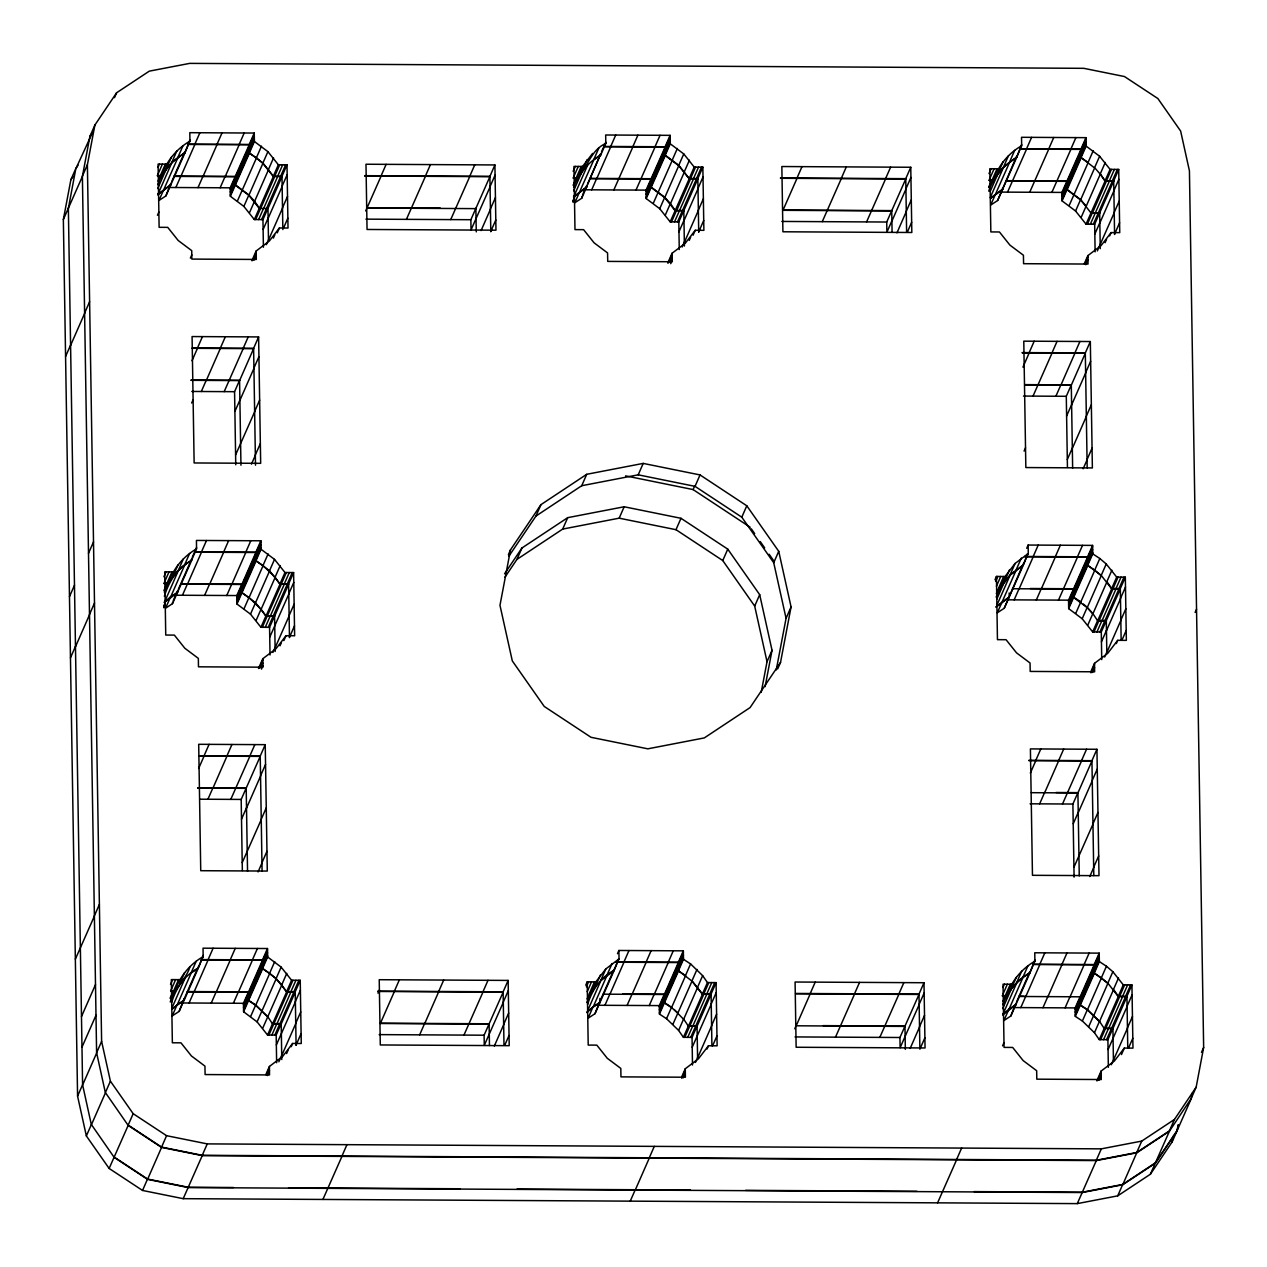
<?xml version="1.0" encoding="UTF-8"?>
<svg xmlns="http://www.w3.org/2000/svg" width="1267" height="1267" viewBox="0 0 1267 1267"><rect width="100%" height="100%" fill="white"/><g stroke="black" fill="none" stroke-linecap="round" stroke-linejoin="round"><path stroke-width="1.5" d="M1192.215 1093.231L1191.154 1098.901L1172.102 1141.963L1150.388 1174.224L1117.7 1195.858L1077.283 1203.618L183.208 1198.677L142.537 1190.457L109.136 1168.459L86.362 1135.945L77.572 1096.145L63.35 219.524L70.857 179.803L75.862 168.4L68.37 208.437M1150.388 1174.224L1169.441 1131.178L1191.138 1098.6L1196.159 1087.181L1203.65 1047.476L1189.428 170.855L1180.638 131.055L1157.864 98.525L1124.478 76.543L1083.792 68.323L189.717 63.382L149.3 71.142L116.612 92.76L94.898 125.037L89.894 136.44L82.387 176.477L63.35 219.524M1196.159 1087.181L1174.446 1119.458L1141.741 1141.092L1101.324 1148.852L207.25 1143.895L166.579 1135.691L133.178 1113.693L110.403 1081.163L101.613 1041.363L87.391 164.758L94.898 125.037M510.506 549.83L499.974 605.309L512.311 660.915L544.24 706.448L591.008 737.299L647.833 748.829L704.309 737.917L750.08 707.588L780.535 662.403L791.067 606.925L778.73 551.319L746.801 505.786L700.033 474.935L643.208 463.405L586.732 474.301L540.961 504.646L510.506 549.83L508.368 554.724M761.214 692.305L767.026 661.691L772.031 650.288L759.693 594.682L727.765 549.134L680.997 518.298L624.172 506.768L567.711 517.665L521.941 547.993L504.535 573.824M765.125 686.635L772.031 650.288M776.243 669.99L786.063 618.328L791.067 606.925M1172.102 1141.963L1173.179 1136.277M1178.183 1124.874L1177.122 1130.544L1155.409 1162.821L1122.72 1184.455L1082.287 1192.215L974.07 1191.613M1178.199 1125.191L1177.122 1130.861L1155.409 1163.138L1122.72 1184.756L1082.287 1192.532L188.229 1187.575L147.558 1179.355L114.157 1157.357L91.382 1124.526L86.362 1135.945M114.473 97.654L116.612 92.76M87.391 164.758L82.387 176.161L96.609 1053.099L82.593 1085.043L68.355 208.121M65.567 356.502L70.588 345.083M84.604 313.139L89.609 301.72M70.588 345.4L84.604 313.456M158.011 167.387L159.436 164.124M162.398 164.14L157.393 175.543L161.701 175.575L171.742 162.54L184.934 152.547L189.955 141.144L189.812 132.687L254.255 133.051L254.398 141.508L249.393 152.927L262.902 163.047L273.355 176.192L281.987 176.24L287.007 164.821L278.36 164.773L267.907 151.644L254.398 141.508M160.355 175.559L165.359 164.156M158.027 181.197L160.355 175.875M161.701 175.575C166.531 161.099 176.683 148.682 189.955 141.144M157.805 184.76C162.524 171.203 172.629 160.022 184.95 152.864L189.923 139.829M157.726 188.545L166.294 169.018M166.294 168.717L171.298 157.298M171.742 162.54L176.762 151.121M171.758 162.841L157.726 194.801L170.918 184.824L170.887 183.177L165.898 195.91L158.961 200.487L177.998 157.441M177.998 157.124L183.002 145.705M171.679 181.719L184.919 151.549M157.441 215.263L158.866 212.001M165.898 195.91L184.95 152.864M175.844 187.516L180.848 176.113M194.865 144.153L199.885 132.75M180.848 176.43L194.88 144.47M198 187.643L203.005 176.24M217.021 144.28L222.042 132.877M203.005 176.541L217.037 144.596M220.141 187.769L225.162 176.351M239.178 144.406L244.198 132.987M225.162 176.667L239.194 144.723M190.367 258.12L191.792 254.857M282.509 208.152L268.477 240.096L267.97 208.184L262.95 219.603L254.319 219.555L243.866 206.41L230.356 196.274L230.214 187.817L249.251 144.771L188.165 144.438M230.356 196.274L249.393 153.228L249.251 144.454L254.255 133.051M230.246 189.147L249.282 146.101M249.282 145.784L254.287 134.365M230.293 192.046L235.298 180.643M249.314 148.698L254.334 137.279M235.298 180.959L249.33 148.999M230.341 194.96L249.377 151.913M249.361 151.597L254.382 140.194M237.452 200.93L256.488 157.884L249.393 153.228M256.488 157.567L261.493 146.164M69.463 596.662L74.484 585.243M88.5 553.299L93.52 541.88M243.866 206.41L248.87 194.991L235.361 184.871M262.902 163.047L267.907 151.644M262.902 163.364L273.355 176.509L282.003 176.556L267.97 208.501L259.339 208.453L248.87 195.308L262.902 163.364L256.488 157.884M249.52 212.65L254.524 201.231L248.87 194.991M268.556 169.287L273.561 157.868M254.524 201.548L268.556 169.588M192.014 360.762L197.462 348.33M197.462 348.029L202.467 336.61M254.319 219.555L259.339 208.136L254.524 201.231M273.355 176.192L278.36 164.773M259.339 208.453L273.355 176.509M255.665 219.555L260.685 208.152L259.339 208.136M274.701 176.192L279.722 164.789M260.685 208.453L274.717 176.509M258.642 219.571L263.647 208.168M277.679 176.208L282.684 164.805M263.647 208.469L277.679 176.525M261.604 219.587L280.64 176.541M280.64 176.224L285.645 164.821M70.461 657.826L75.466 646.423M89.498 614.479L94.502 603.06M75.482 646.74L89.498 614.78M263.124 229.47L268.129 218.067M282.145 186.106L287.166 174.703M268.129 218.367L282.161 186.423M251.88 260.764L256.172 250.993L269.348 240.999L279.389 227.981L288.021 228.028L287.007 164.821M252.624 260.464L256.203 252.307M254.097 260.099L256.251 255.221M191.665 403.017L193.107 399.754M201.31 391.503L206.315 380.1M220.331 348.156L225.352 336.737M206.315 380.417L220.347 348.457M266.339 244.674L268.477 239.78M282.509 207.836L287.514 196.433M273.371 238.085L274.812 234.838M277.251 232.859L279.389 227.981M283.57 227.933L287.862 218.146M224.18 391.63L243.216 348.583M243.216 348.282L248.221 336.864M235.757 464.767L234.569 391.693L239.574 380.29L191.064 380.021M255.506 465.179L253.606 348.33L258.611 336.927L192.077 336.563L194.136 462.962L260.669 463.326L258.611 336.927M234.886 411.442L239.906 400.039M253.923 368.079L258.927 356.676M239.906 400.34L253.938 368.396M163.918 576.754L166.056 571.86M169.018 571.876L164.013 583.279L168.321 583.311C173.151 568.835 183.303 556.435 196.559 548.88L196.433 540.439L260.875 540.787L261.018 549.245L256.013 560.663L269.507 570.784L279.975 583.929L288.607 583.976L293.611 572.573L284.98 572.526L274.527 559.38L261.018 549.245M166.975 583.295L171.979 571.892M163.855 590.723L166.975 583.612M164.425 592.497C169.144 578.861 179.075 567.426 191.555 560.299L196.559 548.88M172.898 576.453L177.918 565.034M164.346 596.282C168.875 581.41 177.443 567.885 191.555 560.6L191.539 558.969M178.362 570.593L164.346 602.538L177.538 592.56L177.507 590.929L173.215 600.701M178.362 570.277L183.367 558.858M163.776 606.228L165.217 602.965L164.71 571.845L173.326 571.892M163.791 606.861L165.217 602.965M163.807 607.701L165.217 603.615M177.523 592.243L170.586 596.805L165.565 608.223L172.518 603.646L191.555 560.6M184.602 564.86L189.622 553.457M170.586 597.121L184.618 565.177M235.599 454.901L254.635 411.854M254.635 411.537L259.64 400.119M192.251 557.337L196.543 547.566M178.299 589.456L191.539 559.285M182.448 595.252L187.468 583.849M201.485 551.905L206.505 540.486M187.468 584.166L201.501 552.206M255.332 454.98L260.353 443.577M251.452 464.165L255.348 455.296M365.672 210.971L381.129 176.065M381.129 175.765L386.134 164.346M204.605 595.379L209.625 583.976M223.641 552.016L228.646 540.613M209.625 584.277L223.641 552.333M226.761 595.506L231.782 584.087M245.798 552.143L250.803 540.74M231.782 584.404L245.798 552.46M75.355 959.167L94.392 916.12M94.392 915.803L99.396 904.4M241.981 592.608L255.491 602.744L265.943 615.873L274.575 615.92L269.57 627.339L260.939 627.292L250.486 614.147L236.977 604.026L236.834 595.553L241.839 584.15L180.753 583.818M236.977 604.026L256.013 560.98L255.871 552.206L260.875 540.787M236.85 596.884L241.87 585.465M255.886 553.521L260.907 542.118M241.87 585.782L255.902 553.837M236.897 599.798L241.918 588.379M255.934 556.435L260.954 545.016M241.918 588.696L255.95 556.736M236.945 602.696L255.997 559.65M255.982 559.333L261.002 547.93M406.406 219.365L425.443 176.319M425.443 176.002L430.447 164.599M244.072 608.667L249.076 597.264M263.093 565.304L268.113 553.901M263.108 565.62L275.177 577.34L279.975 584.245L288.607 584.293L274.591 616.237L265.959 616.19L261.145 609.284L249.076 597.565L263.108 565.62L256.013 560.98M250.486 614.147L269.523 571.1M269.507 570.784L274.527 559.38M81.484 1016.562L95.5 984.602M256.14 620.387L261.145 608.968M275.161 577.023L280.181 565.605M261.145 609.284L275.177 577.34M198.634 768.499L204.082 756.082M204.082 755.765L209.087 744.347M260.939 627.292L265.943 615.873M279.975 583.929L284.98 572.526M265.959 616.19L279.975 584.245M262.285 627.292L281.322 584.245M281.322 583.929L286.326 572.526M265.262 627.308L270.267 615.905M284.283 583.944L289.304 572.541M270.267 616.221L284.299 584.261M81.975 1047.191L96.007 1015.247M268.224 627.323L287.261 584.277M287.261 583.976L292.265 572.557M450.719 219.603L469.756 176.556M469.756 176.256L474.761 164.837M269.728 637.206L288.765 594.16M288.765 593.859L293.77 582.44M258.5 668.501L262.792 658.729L275.968 648.752L286.009 635.717L294.641 635.765L293.611 572.573M259.228 668.2L262.807 660.044M260.717 667.852L262.855 662.958M261.477 669.119L262.902 665.856M77.572 1096.145L82.577 1084.726L91.382 1124.843L105.414 1092.898L96.609 1052.782L101.613 1041.363M207.915 799.255L212.935 787.836M226.951 755.892L231.956 744.473M212.935 788.153L226.951 756.209M272.943 652.41L275.097 647.532M289.114 615.572L294.134 604.169M275.097 647.833L289.129 615.889M279.991 645.837L281.417 642.575M283.856 640.611L286.009 635.717M490.076 186.867L471.039 229.913L470.865 219.714L489.901 176.667L364.658 175.986M490.804 231.718L489.901 176.366L494.906 164.948L365.989 164.235L367.05 229.47L495.967 230.182L494.906 164.948M289.478 637.301L294.482 625.882M490.06 186.55L495.08 175.147M230.784 799.382L249.837 756.336M249.821 756.019L254.841 744.6M490.424 208.976L495.445 197.573M481.08 230.594L490.44 209.293M110.403 1081.163L105.399 1092.582L128.173 1125.413L161.574 1147.411L202.245 1155.615L1096.319 1160.572L1136.737 1152.812L1169.441 1131.178M242.345 870.54L241.189 799.429L260.226 756.383L198.887 756.051M262.079 870.936L260.226 756.066L265.231 744.663L198.697 744.299L200.74 870.698L267.289 871.062L265.231 744.663M490.788 231.402L495.809 219.999M241.506 819.179L246.511 807.776M260.543 775.816L265.547 764.413M246.527 808.093L260.543 776.133M170.522 984.491L172.676 979.597M175.638 979.613L170.633 991.032L174.925 991.047C179.771 976.572 189.907 964.171 203.179 956.617L203.037 948.175L267.495 948.524L267.638 956.997L262.617 968.4L276.127 978.52L286.595 991.665L295.227 991.713L300.231 980.31L291.6 980.262L281.131 967.117L267.638 956.997M170.142 998.158L171.583 994.896M173.579 991.047L178.599 979.629M170.475 998.459L173.595 991.348M170.269 1002.007C173.769 988.308 186.091 979.977 189.987 966.61M179.518 984.19L184.523 972.771M171.742 1002.245C176.05 987.927 184.824 975.21 198.175 968.036L203.179 956.617M171.742 1008.5L184.982 978.33M177.206 1004.557L172.185 1015.96L179.138 1011.399L184.143 999.98L172.201 1008.88M191.222 972.597L196.227 961.194M172.201 1009.197L177.206 1004.858L191.222 972.913L198.175 968.352L203.163 955.302M242.219 862.637L261.255 819.591M261.24 819.274L266.26 807.855M109.136 1168.459L128.173 1125.413M133.178 1113.693L128.173 1125.096L161.574 1147.094L202.245 1155.314L1096.303 1160.255L1136.737 1152.495L1169.425 1130.877L1174.446 1119.458M184.127 998.982L198.159 967.022M177.206 1004.858L184.158 1000.297L198.175 968.352M189.068 1003.005L194.073 991.586M208.105 959.642L213.109 948.223M194.089 991.903L208.105 959.958M261.952 862.716L266.957 851.313M258.056 871.918L261.952 863.033M573.159 171.314L575.297 166.42M578.259 166.436L573.254 177.855L577.562 177.871C588.031 166.737 590.802 150.013 605.8 143.44L605.674 134.999L670.116 135.347L670.259 143.82L665.254 155.223L678.748 165.359L689.216 178.489L697.848 178.536L702.852 167.133L694.221 167.086L683.768 153.941L670.259 143.82M211.225 1003.116L216.229 991.713M230.261 959.768L235.266 948.349M216.245 992.029L230.261 960.069M573.096 185.283L576.216 178.188M576.216 177.871L581.22 166.452M577.562 177.871L582.567 166.468L592.608 153.434M573.666 187.057C578.481 173.531 588.506 162.144 600.796 154.859L605.8 143.44M573.587 190.858L582.155 171.33M582.139 171.013L587.159 159.61M587.603 165.153L573.587 197.098L586.779 187.12L586.748 185.489L582.456 195.261M573.017 200.788L574.458 197.525L573.951 166.42L582.567 166.468M573.032 201.437L574.458 197.525M573.048 202.261L574.458 198.175M593.843 159.42L598.848 148.017M142.537 1190.457L147.542 1179.039L188.229 1187.258L233.476 1187.512M161.574 1147.094L166.579 1135.691M147.558 1179.355L161.574 1147.411M587.54 184.032L600.78 153.845M601.492 151.913L605.784 142.126M600.796 155.176L593.859 159.737L574.806 202.783L581.759 198.222L600.78 153.545M233.381 1003.242L238.386 991.839M252.418 959.879L257.423 948.476M238.402 992.14L252.418 960.196M591.689 189.828L596.709 178.409M610.726 146.465L615.73 135.046M596.709 178.726L610.742 146.782M267.559 1035.028L272.563 1023.625L281.195 1023.673L276.19 1035.076L267.559 1035.028L257.09 1021.883L243.597 1011.763L243.454 1003.306L248.459 991.887L187.373 991.554M243.597 1011.763L262.633 968.717L262.491 959.943L267.495 948.524M243.47 1004.62L248.49 993.217M262.507 961.257L267.511 949.854M248.49 993.518L262.507 961.574M243.517 1007.534L262.554 964.488M262.554 964.171L267.559 952.752M243.565 1010.433L248.57 999.029M262.602 967.085L267.606 955.666M248.585 999.346L262.602 967.386M250.676 1016.403L255.696 1005L248.601 1000.344M269.713 973.04L274.733 961.637M267.765 1017.021L255.696 1005.301L269.728 973.357L262.633 968.717M613.846 189.939L632.882 146.893M632.882 146.592L637.887 135.173M257.09 1021.883L276.143 978.837L269.728 973.357M276.127 978.52L281.131 967.117M183.208 1198.677L202.245 1155.615M202.245 1155.314L207.25 1143.895M262.744 1028.123L281.781 985.077L276.143 978.837M281.781 984.76L286.785 973.357M636.002 190.066L655.039 147.02M655.039 146.703L660.044 135.3M286.595 991.665L291.6 980.262M286.595 991.982L295.227 992.029L281.211 1023.974L272.563 1023.926L286.595 991.982L281.781 985.077M268.905 1035.028L287.942 991.982M287.942 991.681L292.946 980.262M271.867 1035.06L276.887 1023.641M290.903 991.697L295.924 980.278M276.887 1023.958L290.919 991.998M274.844 1035.076L279.849 1023.657M293.881 991.713L298.885 980.294M279.849 1023.974L293.881 992.013M670.116 135.347L665.112 146.766L665.254 155.54L678.764 165.66L689.216 178.805L697.848 178.853L678.811 221.899L670.18 221.852L659.727 208.707L646.218 198.586L646.075 190.129L665.112 147.083L604.026 146.734M646.091 191.444L665.143 148.397M665.127 148.081L670.132 136.678M646.138 194.358L651.159 182.939M665.175 150.995L670.18 139.592M651.159 183.256L665.191 151.311M646.186 197.272L665.238 154.21M665.223 153.909L670.227 142.49M646.218 198.586L665.254 155.54M276.349 1044.958L295.385 1001.896M295.385 1001.595L300.39 990.176M265.832 1074.622L269.412 1066.466L282.589 1056.488L292.629 1043.454L301.261 1043.501L300.231 980.31M266.561 1074.305L269.428 1067.78M267.337 1075.588L269.475 1070.694M653.313 203.227L672.349 160.18M672.334 159.88L677.354 148.461M278.851 1061.778L281.717 1055.268M295.734 1023.308L300.738 1011.905M281.717 1055.569L295.749 1023.625M286.611 1053.574L288.037 1050.311M291.188 1046.716L292.629 1043.454M659.727 208.707L664.732 197.304L651.222 187.168M678.748 165.359L683.768 153.941M683.832 210.797L675.2 210.75L664.732 197.62L678.764 165.66M296.082 1045.037L301.103 1033.634M665.365 214.947L670.386 203.544L664.732 197.304M684.402 171.583L689.422 160.18M670.386 203.844L684.418 171.9M504.963 577.166L516.92 559.412L521.941 547.993M508.764 556.403L535.957 516.049L540.961 504.646M670.18 221.852L689.216 178.805M689.216 178.489L694.221 167.086M671.526 221.868L676.53 210.449M690.563 178.504L695.567 167.086M676.546 210.765L690.563 178.821M674.503 221.883L693.54 178.837M693.524 178.52L698.545 167.101M677.465 221.899L696.502 178.853M696.502 178.536L701.506 167.117M678.969 231.782L683.99 220.363M698.006 188.419L703.011 177M683.99 220.68L698.006 188.735M667.741 263.077L672.033 253.289L685.209 243.312L695.25 230.277L703.882 230.325L702.852 167.133M668.469 262.76L672.048 254.619M669.958 262.412L672.096 257.518M670.718 263.679L672.143 260.432M682.184 246.986L684.338 242.092M698.355 210.148L703.375 198.729M684.338 242.409L698.37 210.449M689.232 240.397L690.658 237.135M516.92 559.412L562.691 529.083L567.711 517.665M535.957 516.049L581.727 485.72L586.732 474.301M693.097 235.171L695.25 230.277M698.719 231.861L703.723 220.458M377.962 993.17L379.387 989.907M394.354 991.237L399.374 979.819M394.37 991.554L380.338 1023.498L489.11 1024.1M562.691 529.083L619.167 518.171L624.172 506.768M581.727 485.72L638.204 474.824L643.208 463.405M322.911 1199.437L341.947 1156.391M341.947 1156.09L346.952 1144.671M419.646 1034.838L424.651 1023.435M438.683 991.475L443.688 980.072M424.651 1023.736L438.683 991.792M796.991 178.378L782.958 210.322L891.73 210.924M796.991 178.061L801.995 166.658M625.597 475.869L693.081 489.569L694.633 486.005M619.167 518.171L675.992 529.701L680.997 518.298M638.204 474.824L695.029 486.354L700.033 474.935M463.96 1035.091L482.996 992.045M482.996 991.728L488.001 980.31M822.267 221.662L841.304 178.615M841.304 178.314L846.308 166.896M503.3 1002.34L484.263 1045.386L484.105 1035.202L503.142 992.156L377.883 991.459M503.997 1045.323L503.126 991.839L508.146 980.42L379.229 979.708L380.29 1044.958L509.207 1045.671L508.146 980.42M503.3 1002.039L508.305 990.62M503.664 1024.465L508.669 1013.046M494.32 1046.067L503.664 1024.765M504.741 1045.259L509.033 1035.472M866.58 221.915L885.617 178.869M885.617 178.552L890.622 167.149M767.026 661.691L754.689 606.085L722.76 560.552L727.765 549.134M786.063 618.328L773.725 562.722L741.797 517.189L746.801 505.786M891.905 220.806L886.884 232.225L886.726 222.026L905.762 178.98L780.504 178.283M906.618 232.146L905.762 178.663L910.767 167.26L781.85 166.531L782.911 231.782L911.828 232.495L910.767 167.26M905.921 188.862L910.925 177.443M891.905 221.123L905.921 189.163M906.285 211.288L911.29 199.869M896.941 232.89L906.285 211.589M907.362 232.083L911.654 222.295M585.75 985.156L587.191 981.893L595.791 981.941L605.848 968.907L619.04 958.929L618.898 950.472L683.356 950.836L683.483 959.293L678.478 970.696L691.988 981.149L702.456 994.278L711.088 994.326L697.056 1026.286L688.424 1026.238L683.61 1019.016L678.605 1030.419L683.42 1037.325L692.051 1037.388L697.056 1025.969L688.424 1025.922L683.42 1037.325M586.383 986.787L588.537 981.909M754.689 606.085L759.693 594.682M773.725 562.722L778.73 551.319M587.191 991.697L591.499 981.925M594.445 981.941L589.44 993.344L590.786 993.36L595.791 981.941M587.112 998.982L589.44 993.661L590.786 993.661L595.379 986.486L600.384 975.083M586.89 1002.545L590.786 993.661M587.587 1004.557C591.942 990.224 600.51 977.364 614.036 970.332L619.04 958.929M587.587 1010.813L600.843 980.626L614.036 970.649L618.296 959.23M600.843 980.31L605.848 968.907M600.004 1002.292L593.051 1006.853L588.046 1018.272L594.999 1013.695L614.036 970.649M607.083 974.909L612.088 963.49M586.811 1012.586L593.067 1007.17L607.083 975.226M617.472 953.734L618.898 950.472M599.988 1000.962L594.999 1013.695M599.988 1001.278L614.02 969.334M604.929 1005.301L609.934 993.898M623.966 961.938L628.97 950.535M609.95 994.199L623.966 962.255M989.004 173.611L991.158 168.733M994.12 168.749L989.099 180.152L993.407 180.183L1003.464 167.149L1016.657 157.156L1021.661 145.753L1021.519 137.295L1085.977 137.66L1086.12 146.117L1081.099 157.536L1094.609 167.973L1080.593 199.917L1086.247 206.157L1100.263 174.197L1094.609 167.656L1099.613 156.253L1086.12 146.117M627.086 1005.428L632.09 994.009M646.122 962.065L651.127 950.662M632.09 994.326L646.122 962.382M988.624 187.294L990.065 184.032M777.669 668.928L780.535 662.403M988.957 187.579L992.077 180.484M992.061 180.167L997.081 168.764M993.407 180.183C998.238 165.708 1008.389 153.291 1021.661 145.753M988.735 191.143C993.534 176.937 1003.67 164.9 1016.657 157.472L1021.645 144.438M990.208 191.38L998 173.627M998 173.326L1003.005 161.907M1003.464 167.149L1008.469 155.73M990.224 197.636L1003.464 167.45M1009.704 162.049L990.667 205.096L997.62 200.519L1016.657 157.472M1009.704 161.733L1014.709 150.314M1016.641 156.158L997.62 200.519M649.242 1005.555L654.247 994.136M668.279 962.191L673.284 950.773M654.247 994.452L668.279 962.508M1007.55 192.125L1026.587 149.078M1026.587 148.762L1031.591 137.359M678.605 1030.419L666.537 1018.716L659.442 1014.059L659.315 1005.602L664.32 994.199L622.857 993.962M659.442 1014.059L678.478 971.013L678.336 962.239L683.356 950.836M659.331 1006.932L664.336 995.514M678.368 963.569L683.372 952.151M664.351 995.83L678.368 963.886M659.378 1009.831L678.415 966.784M678.415 966.468L683.42 955.065M659.426 1012.745L678.463 969.698M678.463 969.382L683.467 957.979M666.537 1018.716L671.542 1007.297L664.462 1002.656M685.574 975.352L690.578 963.934L683.483 959.293M677.972 1013.093L671.558 1007.613L685.574 975.669L678.478 971.013M1029.707 192.251L1048.743 149.205M1048.743 148.888L1053.748 137.485M672.951 1024.195L691.988 981.149M696.993 969.413L691.988 980.832L702.441 993.977L711.088 994.025L716.093 982.606L707.461 982.558L702.647 975.653L690.578 963.934M697.642 987.072L702.647 975.653M697.642 987.373L683.626 1019.333L674.107 1009.498M1051.863 192.378L1070.9 149.332M1070.9 149.015L1075.905 137.596M702.441 993.977L707.461 982.558M688.424 1026.238L702.456 994.278M684.766 1037.34L703.803 994.294M703.803 993.977L708.807 982.574M687.728 1037.356L692.732 1025.953M706.764 993.993L711.769 982.59M692.748 1026.254L706.764 994.31M690.705 1037.372L709.742 994.326M709.726 994.009L714.746 982.606M1100.263 174.197L1105.077 181.118L1113.709 181.165L1094.672 224.211L1086.041 224.164L1075.572 211.019L1062.063 200.883L1061.936 192.426L1080.973 149.379L1019.872 149.047M1080.593 199.917L1067.083 189.797L1081.115 157.837L1080.973 149.063L1085.977 137.66M1061.952 193.756L1080.989 150.71M1080.989 150.393L1085.993 138.974M1061.999 196.654L1067.004 185.251M1081.036 153.307L1086.041 141.888M1067.02 185.568L1081.036 153.608M1062.047 199.568L1081.084 156.522M1081.084 156.205L1086.088 144.802M1062.063 200.883L1067.083 189.48L1080.593 199.6L1091.045 213.062L1099.677 213.109M692.21 1047.255L711.246 1004.208M711.246 1003.892L716.251 992.489M681.694 1076.918L685.273 1068.762L698.45 1058.784L708.475 1045.766L717.122 1045.813L716.093 982.606M681.709 1078.249L685.289 1070.092M683.182 1077.884L685.336 1072.991M630.237 1201.148L635.258 1189.729M649.274 1157.785L654.295 1146.382M635.258 1190.046L649.29 1158.101M1069.158 205.539L1088.195 162.493L1081.115 157.837M1088.195 162.176L1093.199 150.773M695.425 1062.459L697.563 1057.565M711.595 1025.621L716.599 1014.202M711.595 1025.937L697.579 1057.882L697.056 1025.969M707.049 1049.013L708.475 1045.766M1075.572 211.019L1080.593 199.6M712.656 1045.718L716.948 1035.931M1081.226 217.243L1086.231 205.84M1105.267 162.477L1100.263 173.896L1105.077 180.801L1113.709 180.848L1118.713 169.43L1110.082 169.382L1099.613 156.253M1029.184 352.638L1034.189 341.219M1022.944 367.145L1029.184 352.939M1086.041 224.164L1105.077 181.118M1105.077 180.801L1110.082 169.382M1087.387 224.164L1092.392 212.761M1106.424 180.801L1111.428 169.398M1092.392 213.062L1106.424 181.118M1090.349 224.18L1109.385 181.133M1109.385 180.817L1114.39 169.414M1093.326 224.196L1112.363 181.149M1112.347 180.833L1117.367 169.43M1094.831 234.078L1099.835 222.675M1113.867 190.715L1118.872 179.312M1099.851 222.976L1113.867 191.032M1084.314 263.742L1087.894 255.601L1101.071 245.608L1111.111 232.59L1119.743 232.637L1118.713 169.43M1085.043 263.441L1087.91 256.916M1085.803 264.708L1087.957 259.83M1033.017 396.112L1052.053 353.065M1052.053 352.764L1057.058 341.346M1097.333 250.914L1114.216 212.761M1114.216 212.444L1119.22 201.041M1105.093 242.694L1106.519 239.447M1109.67 235.852L1111.111 232.59M1114.564 234.173L1119.585 222.754M1024.084 451.068L1025.526 447.805M1055.886 396.238L1060.891 384.835M1074.923 352.891L1079.927 341.472M1060.907 385.152L1074.923 353.192M1067.432 467.396L1066.291 396.302L1071.296 384.899L1024.686 384.63M1087.181 467.808L1085.312 352.939L1090.333 341.536L1023.784 341.156L1025.842 467.555L1092.376 467.935L1090.333 341.536M794.757 1028.756L796.199 1025.494M810.215 993.534L815.219 982.131M810.215 993.851L796.199 1025.795L904.971 1026.413M1066.608 416.051L1071.613 404.648M1085.645 372.688L1090.649 361.285M994.991 579.716L996.432 576.453L1005.032 576.501L1015.089 563.467L1028.281 553.489L1028.139 545.048L1092.597 545.396L1092.724 553.853L1087.719 565.272L1101.229 575.392L1111.697 588.854L1120.329 588.902L1101.292 631.948L1101.736 659.6M1071.613 404.949L1085.645 373.005M995.624 581.363L997.778 576.469M996.432 586.257L1000.724 576.485M996.353 593.542L998.681 588.221L1000.027 588.236L1010.084 575.202L1023.277 565.209L1027.537 553.806M1003.686 576.501L998.681 587.904L1000.027 587.92L1010.068 574.885L1023.261 564.908L1028.281 553.489M1000.027 587.92L1005.032 576.501M996.131 597.105L1000.027 588.236M996.828 599.117L1004.62 581.379M1004.62 581.062L1009.625 569.643M1010.068 574.885L1015.089 563.467M996.828 605.373L1010.084 575.202M1016.324 569.786L997.287 612.832L1004.24 608.255L1023.277 565.209M1016.324 569.469L1021.329 558.066M1026.713 548.294L1028.139 545.048M1067.305 459.509L1072.325 448.09M1086.342 416.146L1091.346 404.727M1072.325 448.407L1086.342 416.463M1023.245 563.894L1004.24 608.255M1014.17 599.861L1019.175 588.458M1033.207 556.514L1038.211 545.095M1019.175 588.775L1033.207 556.815M1083.158 468.774L1087.054 459.905M1087.054 459.588L1092.059 448.185M835.491 1037.15L854.544 994.104M854.528 993.787L859.549 982.368M1036.327 599.988L1041.331 588.585M1055.363 556.625L1060.368 545.222M1041.331 588.886L1055.363 556.942M1058.483 600.115L1077.52 557.068M1077.504 556.751L1082.525 545.348M1101.292 631.948L1092.661 631.9L1082.192 618.755L1068.683 608.635L1068.556 600.162L1087.593 557.116L1024.813 556.767M1068.683 608.635L1087.719 565.589L1087.577 556.815L1092.597 545.396M1068.572 601.492L1087.609 558.446M1087.609 558.129L1092.613 546.726M1068.619 604.407L1073.624 592.988M1087.656 561.043L1092.661 549.625M1073.624 593.304L1087.656 561.344M879.805 1037.388L898.857 994.342M898.841 994.025L903.862 982.622M1068.667 607.305L1087.704 564.258M1087.704 563.942L1092.708 552.539M1075.778 613.276L1094.815 570.229L1087.719 565.589M1094.815 569.912L1099.819 558.509L1092.724 553.853M1082.192 618.755L1087.197 607.352L1083.348 604.058M1101.229 575.392L1106.234 563.989L1099.819 558.509M1106.883 581.949L1092.867 613.893L1087.213 607.653L1101.229 575.709L1094.815 570.229M919.161 1004.652L900.124 1047.698L899.95 1037.499L919.003 994.452L795.565 993.771M924.894 1037.784L919.89 1049.187L918.987 994.136L923.991 982.733L795.09 982.02L796.135 1047.255L925.053 1047.967L923.991 982.733M919.161 1004.335L924.166 992.932M1087.846 624.995L1092.851 613.576L1087.197 607.352M1111.888 570.213L1106.883 581.632L1111.682 588.537L1120.313 588.585L1125.334 577.182L1116.702 577.118L1106.234 563.989M1030.34 773.108L1035.804 760.691M1035.788 760.374L1040.809 748.955M1092.661 631.9L1097.665 620.482L1106.297 620.529L1106.82 652.442L1120.836 620.497M1111.682 588.537L1116.702 577.118M919.525 1026.761L924.53 1015.358M1106.297 620.846L1097.665 620.798L1111.697 588.854M910.181 1048.379L919.525 1027.078M1094.007 631.9L1099.012 620.497M1113.044 588.537L1118.048 577.134M1099.012 620.814L1113.044 588.854M1096.969 631.916L1101.973 620.513M1116.005 588.553L1121.01 577.15M1101.989 620.83L1116.005 588.87M1099.93 631.932L1118.983 588.886M1118.967 588.585L1123.987 577.166M1101.451 641.815L1106.455 630.412M1120.487 598.452L1125.492 587.049M1106.455 630.728L1120.487 598.768M1090.935 671.478L1094.498 663.338L1107.691 653.36L1117.716 640.326L1126.347 640.373L1125.334 577.182M1090.95 672.809L1094.53 664.652M1092.423 672.46L1094.577 667.566M1039.637 803.864L1044.641 792.445M1058.674 760.501L1063.678 749.082M1044.641 792.762L1058.674 760.818M1104.666 657.019L1106.804 652.141M1120.836 620.181L1125.84 608.778M1116.29 643.588L1117.716 640.326M1121.897 640.278L1126.189 630.491M1062.506 803.991L1081.543 760.944M1081.543 760.628L1086.548 749.209M1074.083 877.112L1072.896 804.038L1077.916 792.635L1056.076 792.508M1093.801 875.545L1091.932 760.675L1096.937 749.272L1030.404 748.908L1032.462 875.307L1098.996 875.671L1096.937 749.272M1073.228 823.788L1078.233 812.385M1092.249 780.424L1097.27 769.021M1078.233 812.701L1092.265 780.741M1002.957 987.468L1004.383 984.206M1003.052 994.009L1007.344 984.221M1005.301 995.656L1010.306 984.237M1002.973 1001.294L1005.301 995.957M1002.34 995.64L1006.647 995.656C1011.478 981.181 1021.63 968.78 1034.901 961.225L1034.759 952.784L1099.202 953.132L1099.344 961.59L1094.34 973.008L1107.849 983.129L1118.302 996.591L1126.949 996.638L1112.917 1028.582L1104.286 1028.535L1099.471 1021.313L1087.403 1009.609L1082.398 1021.012L1094.466 1032.732L1099.265 1039.637L1107.896 1039.684L1112.917 1028.281L1104.286 1028.218L1099.265 1039.637M1002.751 1004.842C1007.471 991.301 1017.575 980.104 1029.897 972.961L1034.87 959.911M1002.672 1008.643L1011.24 989.115M1006.647 995.656L1011.24 988.798L1016.245 977.38M1011.24 988.798L1016.688 982.622L1021.693 971.203M1016.704 982.939L1002.672 1014.883L1015.865 1004.905L1015.833 1003.274M1015.865 1004.588L1008.912 1009.166L1003.907 1020.568L1010.844 1016.007L1029.897 972.961M1016.688 982.622L1022.928 977.205L1027.949 965.802M1008.912 1009.466L1022.944 977.522M1073.925 867.246L1092.962 824.199M1092.962 823.883L1097.966 812.464M1015.12 1004.905L1010.844 1016.007M1016.625 1001.801L1029.865 971.631M1034.901 961.225L1029.881 972.644L1022.928 977.205M1002.561 1045.877L1003.987 1042.614M1020.79 1007.613L1025.795 996.195M1039.811 964.25L1044.832 952.832M1025.795 996.511L1039.827 964.567M1195.114 612.436L1196.539 609.174M937.58 1202.842L956.617 1159.796M956.617 1159.495L961.621 1148.076M1089.778 876.526L1093.674 867.642M1093.659 867.325L1098.679 855.922M1042.947 1007.724L1047.952 996.321M1061.968 964.361L1066.988 952.958M1047.952 996.638L1061.984 964.678M1065.088 1007.851L1070.108 996.448M1084.124 964.488L1089.145 953.085M1070.108 996.749L1084.14 964.805M1082.398 1021.012L1075.303 1016.372L1075.16 1007.914L1080.181 996.496L1080.323 1005.269L1087.403 1009.91L1099.471 1021.63L1113.503 989.685M1075.303 1016.372L1094.34 973.325L1094.197 964.551L1099.202 953.132M1075.192 1009.229L1080.197 997.826M1094.213 965.866L1099.233 954.463M1080.197 998.127L1094.229 966.183M1075.24 1012.143L1080.244 1000.724M1094.26 968.78L1099.281 957.361M1080.244 1001.041L1094.276 969.097M1075.287 1015.041L1094.324 971.995M1094.308 971.694L1099.328 960.275M1101.435 977.649L1106.439 966.246L1099.344 961.59M1087.403 1009.91L1101.435 977.966L1094.34 973.325M1088.812 1026.492L1093.817 1015.089M1107.849 983.129L1112.854 971.726L1106.439 966.246M1093.817 1015.405L1107.849 983.445L1101.435 977.966M1094.466 1032.732L1099.471 1021.313M1118.508 977.966L1113.503 989.369L1118.302 996.274L1126.933 996.321L1131.938 984.918L1123.306 984.871L1112.854 971.726M1118.302 996.274L1123.306 984.871M1104.286 1028.535L1118.302 996.591M1100.611 1039.637L1105.632 1028.234M1119.648 996.29L1124.668 984.871M1105.632 1028.551L1119.664 996.591M1103.589 1039.653L1108.593 1028.25M1122.625 996.305L1127.63 984.887M1108.593 1028.566L1122.625 996.606M1106.55 1039.684L1125.587 996.622M1125.587 996.321L1130.592 984.902M1108.071 1049.551L1127.107 1006.505M1127.092 1006.204L1132.112 994.785M1096.826 1080.862L1101.118 1071.074L1114.295 1061.097L1124.336 1048.062L1132.967 1048.11L1131.938 984.918M1097.57 1080.545L1101.15 1072.389M1099.043 1080.197L1101.197 1075.303M1111.27 1064.755L1113.424 1059.877M1127.456 1027.917L1132.46 1016.514M1127.456 1028.234L1113.424 1060.178L1112.917 1028.281M1121.469 1054.587L1124.336 1048.062M1128.517 1048.015L1132.809 1038.243M1077.283 1203.618L1096.319 1160.572M1096.303 1160.255L1101.324 1148.852M1117.7 1195.858L1122.72 1184.455M1136.737 1152.495L1141.741 1141.092M1122.72 1184.756L1136.737 1152.812M1201.496 1052.37L1203.65 1047.476M89.894 136.44L92.063 133.225M92.063 133.526L75.862 168.701L78.031 165.169M70.857 179.803L73.027 176.572M157.726 194.484L170.918 184.507M573.571 196.781L586.764 186.803M164.33 602.221L170.586 596.805M990.683 198.016L1002.625 189.116M990.683 198.317L1002.625 189.432L1002.609 187.785M996.052 606.83L1009.245 596.852M996.052 607.146L1009.245 597.169L1009.181 592.94M586.811 1012.27L593.051 1006.853M1002.672 1014.566L1008.912 1009.166M593.067 1007.17L600.004 1002.593L599.94 998.38M188.165 144.121L249.251 144.454M604.011 146.434L665.112 146.766M1019.872 148.73L1080.973 149.063M166.706 164.156L158.09 164.108L159.119 227.316L167.735 227.363L178.204 240.508L191.729 250.644L191.855 259.086L256.314 259.45L256.172 250.993M998.412 168.764L989.812 168.717L990.842 231.924L999.441 231.972L1009.926 245.117L1023.435 255.253L1023.578 263.694L1088.02 264.059L1087.894 255.601M364.643 175.67L489.901 176.366M780.504 177.966L905.762 178.663M157.393 175.86L161.701 175.891M573.254 178.172L577.562 178.188M989.115 180.468L993.423 180.5M174.133 176.065L235.234 176.414L235.377 185.188L248.87 195.308M589.994 178.378L651.08 178.71L651.222 187.484L664.732 197.62M1005.84 180.674L1066.941 181.023L1067.083 189.797M174.133 176.382L235.234 176.731M589.994 178.695L651.095 179.027M1005.855 180.991L1066.941 181.339M169.129 187.484L230.214 187.817M584.974 189.781L646.075 190.129M1000.835 192.093L1061.936 192.426M367.097 207.709L440.314 208.105M782.958 210.005L891.73 210.607L892.079 232.336M367.113 208.026L475.885 208.627M1091.045 212.745L1099.677 212.793L1100.263 248.665M365.941 219.143L470.865 219.714M781.802 221.44L886.726 222.026M192.267 347.997L253.606 348.33M1022.247 352.59L1085.312 352.939M192.267 348.314L253.606 348.647L239.59 380.591L191.064 380.322M1022.247 352.907L1085.328 353.255L1071.296 385.2L1024.686 384.946M191.776 391.455L234.569 391.693M1023.483 396.064L1066.291 396.302M194.77 551.858L255.871 552.206M1024.813 556.466L1087.577 556.815M194.785 552.174L255.871 552.507L241.854 584.467L180.753 584.119M164.013 583.596L168.321 583.628M1030.261 588.522L1073.561 588.759L1073.703 597.533L1087.213 607.653M1012.476 588.727L1073.561 589.076M175.749 595.221L236.834 595.553M1007.455 599.829L1068.556 600.162M198.887 755.734L260.226 756.066M1028.867 760.327L1091.932 760.675M1028.867 760.643L1091.932 760.992L1077.916 792.952L1031.306 792.683M197.684 787.757L246.194 788.026L247.54 871.284M197.684 788.074L246.21 788.343M200.297 799.208L241.189 799.429M1030.103 803.801L1072.896 804.038M201.39 959.594L262.491 959.943M615.572 961.891L678.336 962.239M1033.112 964.203L1094.197 964.551M201.39 959.911L262.491 960.259L248.459 992.204L187.373 991.871M615.572 962.207L678.352 962.556L664.32 994.5L603.235 994.167M1033.112 964.52L1094.197 964.868L1080.181 996.812L1019.08 996.48M179.946 979.644L171.33 979.597L172.36 1042.789L180.959 1042.836L191.444 1055.981L204.953 1066.117L205.096 1074.559L269.538 1074.923L269.412 1066.466M1011.652 984.253L1003.036 984.206L1004.066 1047.397L1012.681 1047.445L1023.15 1060.59L1036.675 1070.726L1036.802 1079.167L1101.261 1079.532L1101.118 1071.074M377.883 991.142L503.126 991.839M795.565 993.455L918.987 994.136M170.633 991.332L174.941 991.364M1002.34 995.941L1006.647 995.973M1019.08 996.163L1024.116 996.195M182.353 1002.957L243.454 1003.306M598.214 1005.269L659.315 1005.602M1014.075 1007.566L1075.16 1007.914M380.338 1023.182L489.11 1023.784L489.458 1045.513M823.17 1025.637L904.971 1026.096L905.335 1049.361M379.181 1034.616L484.105 1035.202M795.043 1036.929L899.95 1037.499M288.575 1187.812L459.921 1188.763M517.047 1189.079L690.42 1190.046M745.582 1190.347L916.975 1191.297M1073.687 597.216L1080.783 601.873M1080.308 1004.953L1085.993 1008.675M249.076 597.565L241.981 592.924L241.839 584.15M671.558 1007.613L664.462 1002.973L664.32 994.199M255.696 1005.301L248.601 1000.661L248.459 991.887M695.029 486.354L741.797 517.189M693.081 489.569L750.191 527.23M675.992 529.701L722.76 560.552M114.141 1157.056L147.542 1179.039M255.696 1005L267.765 1016.704L272.563 1023.926M751.315 528.83L754.657 533.597M760.232 541.532L764.682 547.898M769.132 554.249L773.599 560.6M1092.851 613.576L1097.665 620.798M670.386 203.544L675.184 210.449L683.816 210.496L684.402 246.036M1113.709 180.848L1114.58 234.474M1120.313 588.585L1121.152 640.247M1126.933 996.321L1127.773 1047.983M1094.672 224.211L1095.116 251.848M1107.896 1039.684L1108.356 1067.337M1094.498 663.338L1094.64 671.795L1030.198 671.431L1030.055 662.989L1016.53 652.853L1006.061 639.708L997.446 639.661L996.432 576.453M1071.296 384.899L1072.642 468.157M1077.916 792.635L1079.262 875.893M697.848 178.536L698.719 232.178M711.088 994.025L711.911 1045.687M678.811 221.899L679.255 249.551M692.051 1037.388L692.495 1065.024M672.033 253.289L672.175 261.746L607.717 261.398L607.574 252.941L594.065 242.805L583.596 229.66L574.98 229.612L574.489 198.998M685.273 1068.762L685.399 1077.219L620.957 1076.871L620.814 1068.429L607.289 1058.293L596.82 1045.132L588.205 1045.085L587.191 981.893M581.743 196.892L581.759 198.222M475.869 208.311L476.265 231.893M281.987 176.24L282.858 229.565M288.607 583.976L289.478 637.618M295.227 991.713L296.098 1045.354M274.575 615.92L275.161 651.476M281.195 1023.673L281.781 1059.529M262.95 219.603L263.409 247.239M269.57 627.339L270.029 654.991M276.19 1035.076L276.634 1062.728M262.792 658.729L262.934 667.186L198.476 666.822L198.349 658.381L184.824 648.245L174.355 635.1L165.739 635.052L165.248 604.438M239.574 380.29L240.952 465.211M184.158 1000.297L184.127 998.665L179.138 1011.399M172.502 602.332L172.518 603.646"/></g></svg>
